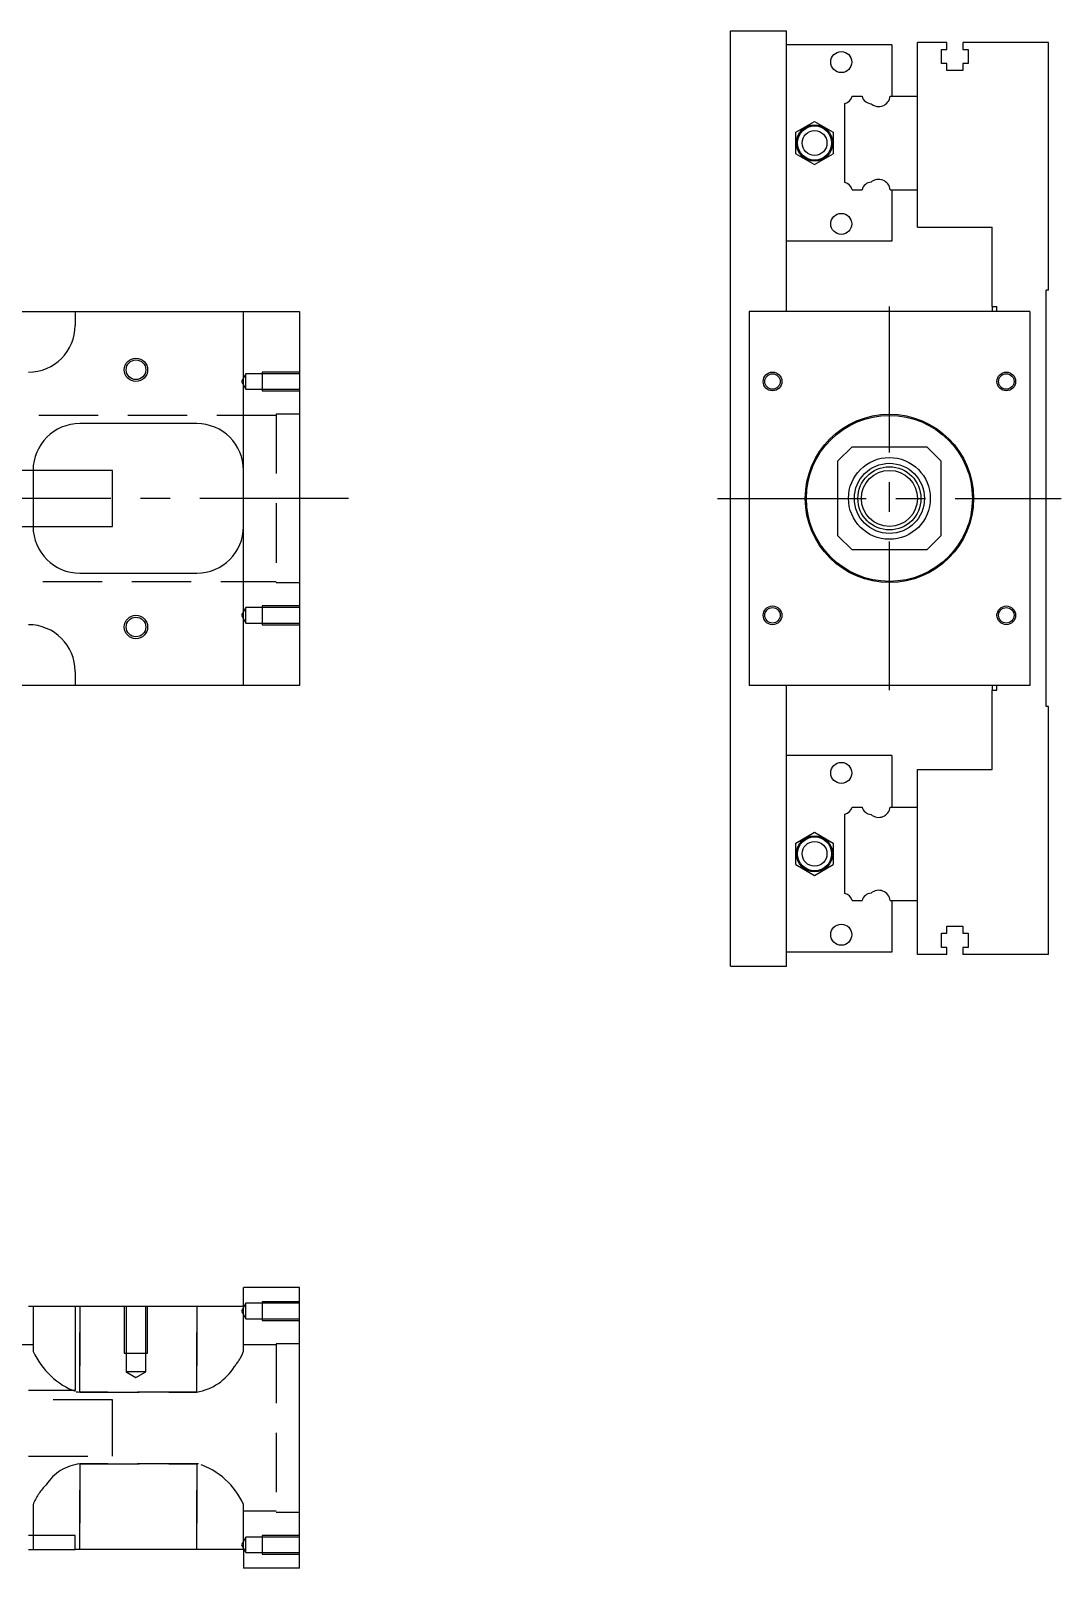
# Model space of a CAD drawing. Extents: x -20 to 621, y -278 to 102.
# Drawn here: x 400.5 to 620.9, y -228.8 to 100 of the extents above; entities that cross this region are included whole.
import ezdxf

# ---------------------------------------------------------------- set-up
doc = ezdxf.new("R2010")
doc.units = 0
doc.linetypes.add('CENTER', pattern=[50.8, 31.75, -6.35, 6.35, -6.35])
doc.linetypes.add('DASHED', pattern=[19.05, 12.7, -6.35])
doc.layers.get('0').update_dxf_attribs({"linetype": 'CONTINUOUS'})
doc.layers.add('CENTER', color=1, linetype='CENTER')

msp = doc.modelspace()

# ---------------------------------------------------------------- linework, layer by layer
at = {"color": 7, "linetype": 'CONTINUOUS'}
for p, q in [((550.13, -100), (550.13, 100)), ((550.13, 100), (562.13, 100)), ((562.13, 40), (562.13, 100)), ((584.63, 97), (562.13, 97)), ((584.63, 97), (584.63, 86)), ((590.13, 86), (590.13, 97.5)), ((596.43, 97.5), (590.13, 97.5)), ((595.28, 96), (596.43, 96)), ((595.28, 93), (595.28, 96)), ((596.43, 96), (596.43, 97.5)), ((599.83, 97.5), (599.83, 96)), ((618.13, 97.5), (599.83, 97.5)), ((599.83, 96), (600.98, 96)), ((600.98, 96), (600.98, 93)), ((618.13, 44.5), (618.13, 97.5)), ((596.43, 93), (595.28, 93)), ((596.43, 91.5), (596.43, 93)), ((599.83, 93), (599.83, 91.5)), ((600.98, 93), (599.83, 93)), ((599.83, 91.5), (596.43, 91.5)), ((576.169608, 86), (578.290392, 86)), ((584.311934, 86), (590.13, 86)), ((590.13, 66), (590.13, 86)), ((590.13, 66), (590.13, 86)), ((574.63, 67.539608), (574.63, 84.460392)), ((564.130002, 78.309401), (568.130002, 80.618802)), ((568.130002, 80.618802), (572.130002, 78.309401)), ((564.130002, 73.690599), (564.130002, 78.309401)), ((572.130002, 78.309401), (572.130002, 73.690599)), ((564.130002, 73.690599), (568.130002, 71.381198)), ((568.130002, 71.381198), (572.130002, 73.690599)), ((576.169608, 66), (578.290392, 66)), ((584.311934, 66), (590.13, 66)), ((584.63, 66), (584.63, 55)), ((590.13, 58), (590.13, 66)), ((590.13, 58), (606.13, 58)), ((606.13, 41), (606.13, 58)), ((584.63, 55), (562.13, 55)), ((617.63, -44.5), (617.63, 44.5)), ((618.13, 44.5), (617.63, 44.5)), ((365, 40), (410, 40)), ((410, 40), (410, 37)), ((410, 40), (446, 40)), ((446, -40), (446, 40)), ((446, 40), (458, 40)), ((458, 40), (458, -40)), ((554.13, 40), (554.13, -40)), ((614.13, 40), (554.13, 40)), ((606.13, 41), (607.13, 41)), ((606.13, 41), (606.13, 40)), ((607.13, 40), (607.13, 41)), ((614.13, 40), (614.13, -40)), ((436, 16), (411, 16)), ((576.13, 11), (573.13, 8)), ((576.13, 11), (592.13, 11)), ((595.13, 8), (592.13, 11)), ((573.13, -8), (573.13, 8)), ((595.13, 8), (595.13, -8)), ((401, 6), (401, -6)), ((418, 6), (401, 6)), ((418, -6), (418, 6)), ((401, -6), (418, -6)), ((573.13, -8), (576.13, -11)), ((592.13, -11), (595.13, -8)), ((592.13, -11), (576.13, -11)), ((411, -16), (436, -16)), ((410, -37), (410, -40)), ((410, -40), (365, -40)), ((446, -40), (410, -40)), ((458, -40), (446, -40)), ((614.13, -40), (554.13, -40)), ((562.13, -100), (562.13, -40)), ((606.13, -40), (606.13, -41)), ((606.13, -41), (607.13, -41)), ((606.13, -58), (606.13, -41)), ((607.13, -41), (607.13, -40)), ((618.13, -44.5), (617.63, -44.5)), ((618.13, -97.5), (618.13, -44.5)), ((584.63, -55), (562.13, -55)), ((584.63, -55), (584.63, -66)), ((590.13, -66), (590.13, -58)), ((590.13, -58), (606.13, -58)), ((574.63, -84.460392), (574.63, -67.539608)), ((576.169608, -66), (578.290392, -66)), ((584.311934, -66), (590.13, -66)), ((590.13, -86), (590.13, -66)), ((590.13, -86), (590.13, -66)), ((564.130002, -73.690599), (568.130002, -71.381198)), ((568.130002, -71.381198), (572.130002, -73.690599)), ((564.130002, -78.309401), (564.130002, -73.690599)), ((572.130002, -73.690599), (572.130002, -78.309401)), ((564.130002, -78.309401), (568.130002, -80.618802)), ((568.130002, -80.618802), (572.130002, -78.309401)), ((576.169608, -86), (578.290392, -86)), ((584.311934, -86), (590.13, -86)), ((584.63, -86), (584.63, -97)), ((590.13, -97.5), (590.13, -86)), ((596.43, -91.5), (599.83, -91.5)), ((596.43, -93), (596.43, -91.5)), ((599.83, -91.5), (599.83, -93)), ((595.28, -93), (596.43, -93)), ((595.28, -96), (595.28, -93)), ((599.83, -93), (600.98, -93)), ((600.98, -93), (600.98, -96)), ((584.63, -97), (562.13, -97)), ((596.43, -97.5), (590.13, -97.5)), ((596.43, -96), (595.28, -96)), ((596.43, -97.5), (596.43, -96)), ((599.83, -96), (599.83, -97.5)), ((600.98, -96), (599.83, -96)), ((618.13, -97.5), (599.83, -97.5)), ((550.13, -100), (562.13, -100)), ((446, -172.77), (446, -168.77)), ((458, -168.77), (446, -168.77)), ((458, -228.77), (458, -168.77)), ((410, -172.77), (400, -172.77)), ((410, -172.77), (410, -190.77)), ((446, -172.77), (410, -172.77)), ((410, -190.77), (400, -190.77)), ((410, -221.77), (400, -221.77)), ((410, -224.77), (410, -221.77)), ((400, -224.77), (410, -224.77)), ((446, -224.77), (410, -224.77)), ((446, -224.77), (446, -228.77)), ((458, -228.77), (446, -228.77))]:
    msp.add_line(p, q, dxfattribs=at)
at = {"color": 3, "linetype": 'DASHED'}
for p, q in [((446.5, 26.65), (445.547372, 25)), ((446.5, 23.35), (446.5, 26.65)), ((450, 26.65), (446.5, 26.65)), ((450, 26.999994), (450, 23.000006)), ((458, 26.999994), (450, 26.999994)), ((458, 26.65), (450, 26.65)), ((445.547372, 25), (446.5, 23.35)), ((446.5, 23.35), (450, 23.35)), ((450, 23.35), (458, 23.35)), ((450, 23.000006), (458, 23.000006)), ((453, 17.75), (384, 17.75)), ((453, 18), (453, -18)), ((458, 18), (453, 18)), ((401, 6), (398, 6)), ((398, -6), (401, -6)), ((384, -17.75), (453, -17.75)), ((453, -18), (458, -18)), ((450, -23.000006), (450, -26.999994)), ((458, -23.000006), (450, -23.000006)), ((446.5, -23.35), (445.547372, -25)), ((445.547372, -25), (446.5, -26.65)), ((446.5, -26.65), (446.5, -23.35)), ((450, -23.35), (446.5, -23.35)), ((458, -23.35), (450, -23.35)), ((446.5, -26.65), (450, -26.65)), ((450, -26.65), (458, -26.65)), ((450, -26.999994), (458, -26.999994)), ((401, -172.77), (401, -182.064836)), ((411, -191.084786), (411, -172.77)), ((411, -172.77), (411, -191.084786)), ((420.500006, -172.77), (420.500006, -182.77)), ((420.9, -172.77), (420.9, -182.77)), ((425.1, -182.77), (425.1, -172.77)), ((425.499994, -182.77), (425.499994, -172.77)), ((436, -172.77), (436, -191.084786)), ((436, -191.084786), (436, -172.77)), ((446.5, -172.12), (445.547372, -173.77)), ((445.547372, -173.77), (446.5, -175.42)), ((446, -182.064836), (446, -172.77)), ((446.5, -175.42), (446.5, -172.12)), ((450, -172.12), (446.5, -172.12)), ((450, -171.770006), (450, -175.769994)), ((458, -171.770006), (450, -171.770006)), ((458, -172.12), (450, -172.12)), ((446.5, -175.42), (450, -175.42)), ((450, -175.42), (458, -175.42)), ((450, -175.769994), (458, -175.769994)), ((453, -180.77), (453, -216.77)), ((458, -180.77), (453, -180.77)), ((401, -181.02), (384, -181.02)), ((401, -182.064836), (401.035982, -182.393974)), ((420.500006, -182.77), (425.499994, -182.77)), ((420.9, -182.77), (420.9, -186.77)), ((425.1, -186.77), (425.1, -182.77)), ((445.88061, -182.701352), (445.97186, -182.353354)), ((445.97186, -182.353354), (446, -182.064836)), ((453, -181.02), (446, -181.02)), ((425.1, -186.77), (420.9, -186.77)), ((420.9, -186.77), (423, -187.982436)), ((423, -187.982436), (425.1, -186.77)), ((418, -192.77), (400, -192.77)), ((410.23753, -191.02447), (410.615848, -191.06942)), ((410.615848, -191.06942), (411, -191.084786)), ((436, -191.084786), (411, -191.084786)), ((411, -191.084786), (436, -191.084786)), ((418, -198.77), (418, -192.77)), ((418, -204.77), (418, -198.77)), ((400, -204.77), (418, -204.77)), ((411, -206.455214), (436, -206.455214)), ((436, -206.455214), (411, -206.455214)), ((411, -224.77), (411, -206.455214)), ((411, -206.455214), (411, -224.77)), ((436, -206.455214), (436, -224.77)), ((436, -224.77), (436, -206.455214)), ((436.383512, -206.470578), (436, -206.455214)), ((384, -216.52), (401, -216.52)), ((401.02814, -215.186646), (401, -215.475164)), ((401, -215.475164), (401, -224.77)), ((401.119076, -214.839652), (401.02814, -215.186646)), ((446, -215.475164), (445.96376, -215.145044)), ((446, -224.77), (446, -215.475164)), ((446, -216.52), (453, -216.52)), ((453, -216.77), (458, -216.77)), ((446.5, -222.12), (445.547372, -223.77)), ((446.5, -225.42), (446.5, -222.12)), ((450, -222.12), (446.5, -222.12)), ((450, -221.770006), (450, -225.769994)), ((458, -221.770006), (450, -221.770006)), ((458, -222.12), (450, -222.12)), ((445.547372, -223.77), (446.5, -225.42)), ((446.5, -225.42), (450, -225.42)), ((450, -225.42), (458, -225.42)), ((450, -225.769994), (458, -225.769994))]:
    msp.add_line(p, q, dxfattribs=at)
at = {"color": 7, "linetype": 'CONTINUOUS'}
for centre, radius in [((573.830002, 93.300001), 2.25), ((568.130002, 76), 3.875), ((568.130002, 76), 3.643013), ((568.130002, 76), 2.65), ((573.830002, 58.699999), 2.25), ((423, 27.5), 2.1), ((559.13, 25), 1.65), ((609.13, 25), 1.65), ((584.13, 0), 18), ((584.13, 0), 17.75), ((584.13, 0), 8.75), ((584.13, 0), 7.5), ((584.13, 0), 6.75), ((584.13, 0), 6), ((423, -27.5), 2.1), ((559.13, -25), 1.65), ((609.13, -25), 1.65), ((573.830002, -58.699999), 2.25), ((568.130002, -76), 3.875), ((568.130002, -76), 3.643013), ((568.130002, -76), 2.65), ((573.830002, -93.300001), 2.25)]:
    msp.add_circle(centre, radius, dxfattribs=at)
at = {"color": 3, "linetype": 'CONTINUOUS'}
for centre, radius in [((423, 27.5), 2.5), ((559.13, 25), 2), ((609.13, 25), 2), ((559.13, -25), 2), ((609.13, -25), 2), ((423, -27.5), 2.5)]:
    msp.add_circle(centre, radius, dxfattribs=at)
at = {"color": 7, "linetype": 'CONTINUOUS'}
for centre, radius, start, end in [((574.13, 86.5), 2.1, 283.774147, 346.225853), ((580.33, 86.5), 2.1, 193.774147, 266.465409), ((581.83, 86.3), 2.5, 229.323534, 353.107897), ((574.13, 65.5), 2.1, 13.774147, 76.225853), ((580.33, 65.5), 2.1, 93.534591, 166.225853), ((581.83, 65.7), 2.5, 6.892103, 130.676466), ((400, 37), 10, 270, 0), ((411, 6), 10, 90, 180), ((436, 6), 10, 0, 90), ((411, -6), 10, 180, 270), ((436, -6), 10, 270, 0), ((400, -37), 10, 0, 90), ((574.13, -65.5), 2.1, 283.774147, 346.225853), ((580.33, -65.5), 2.1, 193.774147, 266.465409), ((581.83, -65.7), 2.5, 229.323534, 353.107897), ((574.13, -86.5), 2.1, 13.774147, 76.225853), ((580.33, -86.5), 2.1, 93.534591, 166.225853), ((581.83, -86.3), 2.5, 6.892103, 130.676466)]:
    msp.add_arc(centre, radius, start, end, dxfattribs=at)
at = {"color": 3, "linetype": 'DASHED'}
for centre, radius, start, end in [((415.921098, -175.744398), 16.302869, 204.07158077, 249.59683678), ((436.069588, -178.605924), 10.631495, 318.58195956, 337.34281196), ((434.143494, -179.681852), 11.553074, 279.24716167, 328.95924249), ((412.109519, -216.293125), 9.900279, 96.43462492, 147.2861536), ((431.593646, -221.388138), 15.667687, 23.48252767, 72.19873987), ((412.817154, -219.969256), 12.773326, 135.03444464, 156.32256147)]:
    msp.add_arc(centre, radius, start, end, dxfattribs=at)
at = {"layer": 'CENTER', "color": 1, "linetype": 'CENTER'}
for p, q in [((584.13, -41), (584.13, 41)), ((468.445, 0), (-20, 0)), ((547.38, 0), (620.88, 0))]:
    msp.add_line(p, q, dxfattribs=at)

doc.saveas('drawing.dxf')
